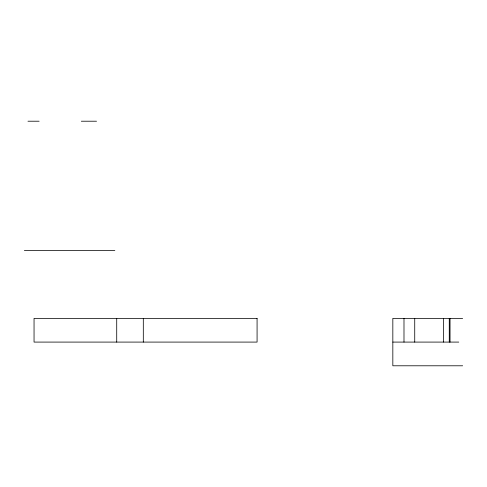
<?xml version="1.0" encoding="UTF-8"?>
<svg xmlns="http://www.w3.org/2000/svg" width="487" height="487" viewBox="0 0 487 487"><rect width="100%" height="100%" fill="white"/><g stroke="black" fill="none" stroke-linecap="round" stroke-linejoin="round"><path stroke-width="0.73" d="M27.972 121.214L39.13 121.214M81.317 121.214L96.536 121.214M24.35 250.507L114.853 250.507M462.65 318.382L392.832 318.382L392.832 365.786L462.65 365.786M392.832 342.087L458.772 342.087M450.043 318.382L450.043 342.087M449.27 318.382L449.27 342.087M443.627 318.382L443.627 342.087M414.729 318.382L414.729 342.087M403.991 318.382L403.991 342.087M143.312 318.382L143.312 342.087M116.716 318.382L116.716 342.087M257.075 318.382L34.047 318.382L34.047 342.087L257.075 342.087L257.075 318.382"/></g></svg>
